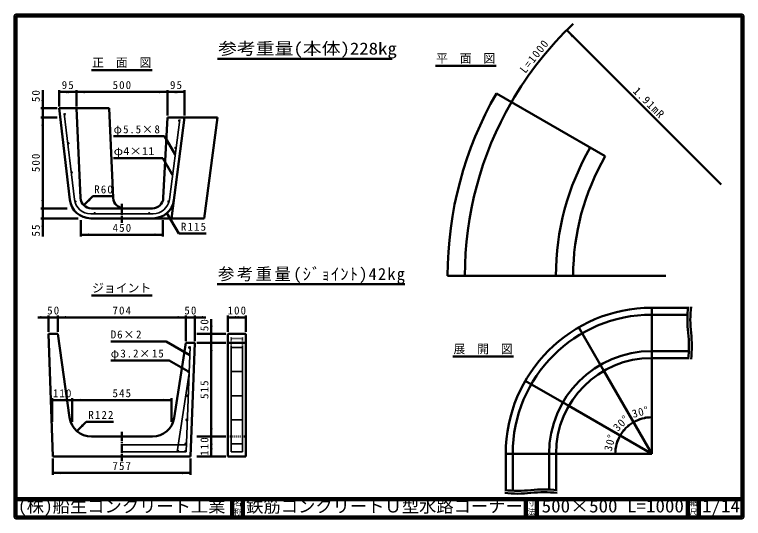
# Model space of a CAD drawing. Units: millimetres, scale not verified. Extents: x 100 to 4105, y 100 to 2870.
import ezdxf
from ezdxf.enums import TextEntityAlignment as Align

# ---------------------------------------------------------------- set-up
doc = ezdxf.new("R2010")
doc.units = ezdxf.units.MM
doc.header["$LTSCALE"] = 5
doc.linetypes.add('USER1', pattern=[13.4, 10, -1.2, 1, -1.2])
doc.linetypes.add('USER2', pattern=[2.2, 1, -1.2])
doc.layers.add('V-nasSTD', color=7, linetype='Continuous', lineweight=50)
doc.styles.add('ＭＳ ゴシック', font='')
doc.styles.get('ＭＳ ゴシック').set_extended_font_data('MS Gothic')

msp = doc.modelspace()

# ---------------------------------------------------------------- hatches: boundary and pattern name
at = {"layer": 'V-nasSTD'}
for points in [[(3133.751, 2784.069), (3173.351, 2755.787), (3162.038, 2744.473)], [(389.546, 2452.191), (344.546, 2444.691), (389.546, 2437.191)], [(394.546, 2437.191), (439.546, 2444.691), (394.546, 2452.191)], [(484.546, 2452.191), (439.546, 2444.691), (484.546, 2437.191)], [(894.546, 2437.191), (939.546, 2444.691), (894.546, 2452.191)], [(984.546, 2452.191), (939.546, 2444.691), (984.546, 2437.191)], [(989.546, 2437.191), (1034.546, 2444.691), (989.546, 2452.191)], [(2848.022, 2433.814), (2830.258, 2388.51), (2861.755, 2425.604)], [(262.046, 2399.691), (254.546, 2354.691), (247.046, 2399.691)], [(373.602, 2321.837, 1), (379.561, 2322.542, 1)], [(262.046, 2259.691), (254.546, 2304.691), (247.046, 2259.691)], [(1007.01, 2286.804, 1), (1001.06, 2287.577, 1)], [(392.511, 2161.837, 1), (398.47, 2162.542, 1)], [(953.733, 2135.245), (982.729, 2100.024), (966.724, 2142.745)], [(987.51, 2136.803, 0.41421), (984.922, 2140.164, 0.41421), (981.56, 2137.576, 1)], [(411.42, 2001.837, 1), (417.379, 2002.542, 1)], [(935.19, 2030.009), (964.185, 1994.788), (948.18, 2037.509)], [(968.66, 1991.803, 0.66117), (963.901, 1994.602, 0.53764), (964.164, 1989.604, 0.53764)], [(247.046, 1849.691), (254.546, 1804.691), (262.046, 1849.691)], [(431.314, 1841.425, 1), (437.116, 1842.954, 0.41421), (433.451, 1845.09, 0.41421)], [(506.945, 1858.435), (480.428, 1821.312), (517.551, 1847.828)], [(948.315, 1841.411, 1), (942.521, 1842.968, 1)], [(539.816, 1774.691, 1), (539.816, 1780.691, 1)], [(689.816, 1774.691, 1), (689.816, 1780.691, 1)], [(839.816, 1774.691, 1), (839.816, 1780.691, 1)], [(966.268, 1743.069), (937.273, 1778.291), (953.278, 1735.569)], [(262.046, 1704.691), (254.546, 1749.691), (247.046, 1704.691)], [(509.546, 1667.191), (464.546, 1659.691), (509.546, 1652.191)], [(869.546, 1652.191), (914.546, 1659.691), (869.546, 1667.191)], [(242.105, 1197.88), (287.105, 1205.38), (242.105, 1212.88)], [(382.105, 1212.88), (337.105, 1205.38), (382.105, 1197.88)], [(996.105, 1197.88), (1041.105, 1205.38), (996.105, 1212.88)], [(1136.105, 1212.88), (1091.105, 1205.38), (1136.105, 1197.88)], [(1316.105, 1212.88), (1271.105, 1205.38), (1316.105, 1197.88)], [(1326.105, 1197.88), (1371.105, 1205.38), (1326.105, 1212.88)], [(1173.605, 1160.38), (1181.105, 1115.38), (1188.605, 1160.38)], [(1065.097, 1039.25, 0.41421), (1061.229, 1043.378, 0.41421), (1057.102, 1039.51, 1)], [(1188.605, 1020.38), (1181.105, 1065.38), (1173.605, 1020.38)], [(1020.818, 1014.469), (1063.539, 998.464), (1028.318, 1027.459)], [(1009.897, 924.885), (1052.618, 908.88), (1017.397, 937.875)], [(1060.08, 906.75, 0.71517), (1052.999, 909.428, 0.51425), (1054.668, 903.139, 0.51425)], [(1055.063, 774.25, 1), (1047.068, 774.51, 0.41421), (1050.936, 770.382, 0.41421)], [(351.605, 757.88), (306.605, 750.38), (351.605, 742.88)], [(371.605, 742.88), (416.605, 750.38), (371.605, 757.88)], [(461.605, 757.88), (416.605, 750.38), (461.605, 742.88)], [(916.605, 742.88), (961.605, 750.38), (916.605, 757.88)], [(1050.046, 641.75, 0.41421), (1046.178, 645.878, 0.41421), (1042.051, 642.01, 1)], [(3532.606, 652.022), (3501.14, 629.101), (3538.34, 640.578)], [(3562.566, 661.145), (3601.14, 655.896), (3562.949, 648.35)], [(469.125, 617.422), (442.609, 580.299), (479.732, 606.815)], [(3465.23, 614.067), (3501.14, 629.101), (3472.047, 603.233)], [(1173.605, 595.38), (1181.105, 550.38), (1188.605, 595.38)], [(3443.104, 591.748), (3427.935, 555.896), (3453.912, 584.89)], [(1188.605, 505.38), (1181.105, 550.38), (1173.605, 505.38)], [(3403.964, 525.221), (3427.935, 555.896), (3415.208, 519.105)], [(1041.032, 505.38, 0.40474), (1045.03, 509.25, 0.67406), (1038.249, 512.254, 0.67406)], [(1173.605, 485.38), (1181.105, 440.38), (1188.605, 485.38)], [(3396.745, 494.576), (3401.14, 455.896), (3409.528, 493.911)], [(689.105, 465.38, 0.41421), (693.105, 469.38, 0.41421), (689.105, 473.38)], [(994.075, 469.995, 0.46019), (998.028, 465.38, 0.64062), (1001.066, 471.982, 0.64062)], [(1039.517, 465.38, 0.40317), (1043.514, 469.229, 0.67504), (1036.743, 472.261, 0.67504)], [(355.44, 357.88), (310.44, 350.38), (355.44, 342.88)], [(1022.44, 342.88), (1067.44, 350.38), (1022.44, 357.88)]]:
    msp.add_hatch(color=256, dxfattribs=at).paths.add_polyline_path(points)

# ---------------------------------------------------------------- linework, layer by layer
at = {"layer": 'V-nasSTD', "lineweight": 100}
for p, q in [((105, 2865), (105, 105)), ((4100, 2865), (105, 2865)), ((4100, 105), (4100, 2865)), ((105, 205), (4100, 205)), ((1295, 205), (1295, 105)), ((1355, 205), (1355, 105)), ((2910, 205), (2910, 105)), ((2970, 205), (2970, 105)), ((3800, 205), (3800, 105)), ((3800, 205), (3800, 105)), ((3860, 205), (3860, 105)), ((105, 105), (4100, 105))]:
    msp.add_line(p, q, dxfattribs=at)
at = {"layer": 'V-nasSTD'}
for p, q in [((3133.751, 2784.069), (3982.329, 1935.59)), ((1214.253, 2626.291), (2175.253, 2626.291)), ((522.418, 2564.691), (856.674, 2564.691)), ((2412.387, 2587.609), (2746.643, 2587.609)), ((254.546, 2354.691), (254.546, 2454.691)), ((344.546, 2454.691), (344.546, 2364.691)), ((344.546, 2444.691), (439.546, 2444.691)), ((439.546, 2454.691), (439.546, 2364.691)), ((439.546, 2444.691), (939.546, 2444.691)), ((939.546, 2454.691), (939.546, 2314.691)), ((939.546, 2444.691), (1034.546, 2444.691)), ((1034.546, 2454.691), (1034.546, 2314.691)), ((2747.984, 2436.007), (3345.555, 2091.03)), ((244.546, 2354.691), (334.546, 2354.691)), ((254.546, 2354.691), (254.546, 2304.691)), ((344.546, 2354.691), (404.05, 1851.194)), ((619.546, 2354.691), (344.546, 2354.691)), ((439.546, 2354.691), (461.942, 1861.966)), ((619.546, 2354.691), (641.942, 1861.966)), ((244.546, 2304.691), (334.546, 2304.691)), ((254.546, 2304.691), (254.546, 1804.691)), ((917.396, 1861.694), (939.546, 2304.691)), ((1214.546, 2304.691), (939.546, 2304.691)), ((962.396, 1749.691), (1034.546, 2304.691)), ((1142.396, 1749.691), (1214.546, 2304.691)), ((644.205, 2201.39), (924.205, 2201.39)), ((924.205, 2201.39), (982.729, 2100.024)), ((644.205, 2081.39), (914.185, 2081.39)), ((914.185, 2081.39), (964.185, 1994.788)), ((480.428, 1821.312), (529.926, 1870.809)), ((529.926, 1870.809), (639.926, 1870.809)), ((244.546, 1804.691), (389.546, 1804.691)), ((254.546, 1804.691), (254.546, 1749.691)), ((521.88, 1804.691), (857.471, 1804.691)), ((937.273, 1778.291), (1002.273, 1665.707)), ((244.546, 1749.691), (449.546, 1749.691)), ((254.546, 1749.691), (254.546, 1649.691)), ((464.546, 1739.691), (464.546, 1649.691)), ((518.255, 1749.691), (1142.396, 1749.691)), ((914.546, 1739.691), (914.546, 1649.691)), ((464.546, 1659.691), (914.546, 1659.691)), ((1152.273, 1665.707), (1002.273, 1665.707)), ((2479.404, 1433.574), (3169.404, 1433.574)), ((3169.404, 1433.574), (3679.404, 1433.574)), ((1213.541, 1386.98), (2245.041, 1386.98)), ((521.977, 1325.38), (856.233, 1325.38)), ((3601.14, 1257.896), (3800.5, 1257.896)), ((3601.14, 981.896), (3601.14, 1257.896)), ((227.105, 1205.38), (287.105, 1205.38)), ((287.105, 1215.38), (287.105, 1125.38)), ((287.105, 1205.38), (337.105, 1205.38)), ((337.105, 1215.38), (337.105, 1125.38)), ((337.105, 1205.38), (1041.105, 1205.38)), ((1041.105, 1215.38), (1041.105, 1075.38)), ((1041.105, 1205.38), (1091.105, 1205.38)), ((1091.105, 1215.38), (1091.105, 1075.38)), ((1091.105, 1205.38), (1151.105, 1205.38)), ((1271.105, 1215.38), (1271.105, 1125.38)), ((1371.105, 1205.38), (1271.105, 1205.38)), ((1371.105, 1215.38), (1371.105, 1125.38)), ((3601.14, 1219.896), (3797.744, 1219.896)), ((1181.105, 1115.38), (1181.105, 1195.38)), ((3200.14, 1150.448), (3338.14, 911.425)), ((287.105, 1115.38), (310.44, 440.38)), ((337.105, 1115.38), (287.105, 1115.38)), ((337.105, 1115.38), (401.83, 655.381)), ((1261.105, 1115.38), (1101.105, 1115.38)), ((1181.105, 1065.38), (1181.105, 1115.38)), ((1271.105, 1115.38), (1271.105, 440.38)), ((1371.105, 1115.38), (1271.105, 1115.38)), ((1371.105, 440.38), (1371.105, 1115.38)), ((628.695, 1073.464), (933.635, 1073.464)), ((933.635, 1073.464), (1063.539, 998.464)), ((977.565, 653.767), (1041.105, 1065.38)), ((1091.105, 1065.38), (1041.105, 1065.38)), ((1067.44, 440.38), (1091.105, 1065.38)), ((1261.105, 1065.38), (1101.105, 1065.38)), ((1181.105, 1065.38), (1181.105, 550.38)), ((1371.105, 1065.38), (1271.105, 1065.38)), ((3601.14, 1019.896), (3804.537, 1019.896)), ((628.695, 968.88), (948.695, 968.88)), ((948.695, 968.88), (1052.618, 908.88)), ((2508.133, 990.097), (2842.389, 990.097)), ((3601.14, 981.896), (3601.14, 455.896)), ((3601.14, 981.896), (3801.781, 981.896)), ((3338.14, 911.425), (3601.14, 455.896)), ((2906.588, 856.896), (3145.611, 718.896)), ((306.605, 760.38), (306.605, 630.38)), ((416.605, 750.38), (306.605, 750.38)), ((416.605, 760.38), (416.605, 630.38)), ((416.605, 750.38), (961.605, 750.38)), ((961.605, 760.38), (961.605, 630.38)), ((3145.611, 718.896), (3601.14, 455.896)), ((442.609, 580.299), (493.52, 631.211)), ((493.52, 631.211), (643.52, 631.211)), ((522.64, 550.38), (856.993, 550.38)), ((1261.105, 550.38), (1101.105, 550.38)), ((1181.105, 550.38), (1181.105, 440.38)), ((2799.14, 255.255), (2799.14, 455.896)), ((2799.14, 455.896), (3075.14, 455.896)), ((2837.14, 252.499), (2837.14, 455.896)), ((3037.14, 255.896), (3037.14, 455.896)), ((3075.14, 455.896), (3601.14, 455.896)), ((3075.14, 255.896), (3075.14, 455.896)), ((310.44, 440.38), (1067.44, 440.38)), ((310.44, 430.38), (310.44, 340.38)), ((1067.44, 430.38), (1067.44, 340.38)), ((1261.105, 440.38), (1101.105, 440.38)), ((1271.105, 440.38), (1371.105, 440.38)), ((310.44, 350.38), (1067.44, 350.38))]:
    msp.add_line(p, q, dxfattribs=at)
at = {"layer": 'V-nasSTD', "lineweight": 35}
for p, q in [((373.011, 2326.838), (428.877, 1854.128)), ((950.627, 1853.088), (1007.865, 2293.383)), ((518.255, 1774.691), (861.378, 1774.691)), ((1043.368, 465.38), (1065.314, 1045.38)), ((1289.855, 1045.38), (1289.855, 465.38)), ((1352.355, 465.38), (1352.355, 1045.38)), ((1352.355, 1039.38), (1289.855, 1039.38)), ((993.368, 465.38), (1059.792, 899.131)), ((1352.355, 906.88), (1289.855, 906.88)), ((1352.355, 774.38), (1289.855, 774.38)), ((1352.355, 641.88), (1289.855, 641.88)), ((689.105, 505.38), (1044.883, 505.38)), ((1352.355, 509.38), (1289.855, 509.38)), ((689.105, 465.38), (1043.368, 465.38)), ((1289.855, 465.38), (1352.355, 465.38))]:
    msp.add_line(p, q, dxfattribs=at)
at = {"layer": 'V-nasSTD', "linetype": 'USER1'}
for p, q in [((689.816, 1829.691), (689.816, 1724.691)), ((689.105, 575.38), (689.105, 415.38))]:
    msp.add_line(p, q, dxfattribs=at)
at = {"layer": 'V-nasSTD', "linetype": 'USER2', "lineweight": 35}
for p, q in [((1289.855, 1045.38), (1289.855, 1095.38)), ((1352.355, 1089.38), (1289.855, 1089.38)), ((1352.355, 1045.38), (1352.355, 1095.38))]:
    msp.add_line(p, q, dxfattribs=at)
at = {"layer": 'V-nasSTD', "linetype": 'USER2'}
msp.add_line((1271.105, 550.38), (1371.105, 550.38), dxfattribs=at)
at = {"layer": 'V-nasSTD', "lineweight": 13}
msp.add_lwpolyline([(100, 100), (100, 2870), (4105, 2870), (4105, 100)], close=True, dxfattribs=at)
at = {"layer": 'V-nasSTD', "lineweight": 35}
for centre, radius in [((376.581, 2322.189), 3), ((1004.035, 2287.191), 3), ((395.491, 2162.189), 3), ((984.535, 2137.189), 3), ((414.4, 2002.189), 3), ((965.685, 1992.189), 3), ((434.215, 1842.189), 3), ((945.418, 1842.189), 3), ((539.816, 1777.691), 3), ((689.816, 1777.691), 3), ((839.816, 1777.691), 3), ((1061.1, 1039.38), 4), ((1056.083, 906.88), 4), ((1051.066, 774.38), 4), ((1046.049, 641.88), 4), ((1041.032, 509.38), 4), ((998.028, 469.38), 4), ((1039.517, 469.38), 4)]:
    msp.add_circle(centre, radius, dxfattribs=at)
at = {"layer": 'V-nasSTD'}
for centre, radius, start, end in [((4484.404, 1433.574), 1910, 133.50343, 150.00221), ((4484.404, 1433.574), 2005, 150.00221, 180), ((4484.404, 1433.574), 1910, 150.00221, 180), ((4484.404, 1433.574), 1410, 150.00221, 180), ((4484.404, 1433.574), 1315, 150.00221, 180), ((518.255, 1864.691), 115, 186.74006, 270), ((521.88, 1864.691), 60, 182.60256, 270), ((701.88, 1864.691), 60, 182.60256, 270), ((857.471, 1864.691), 60, 270, 357.13759), ((861.378, 1864.691), 115, 270, 352.59309), ((3601.14, 455.896), 802, 90, 180), ((4447.14, 1191.896), 650, 173.64034, 186.35966), ((4463.14, 1191.896), 650, 173.64034, 186.35966), ((3601.14, 455.896), 764, 90, 180), ((3155.14, 1047.896), 650, 353.64034, 6.35966), ((3171.14, 1047.896), 650, 353.64034, 6.35966), ((3601.14, 455.896), 564, 90, 180), ((3601.14, 455.896), 526, 90, 180), ((522.64, 672.38), 122, 188.00939, 270), ((856.993, 672.38), 122, 270, 351.22458), ((3601.14, 455.896), 200, 90, 120), ((3601.14, 455.896), 200, 120, 150.00221), ((3601.14, 455.896), 200, 150.00221, 180), ((2865.14, 901.896), 650, 263.64034, 276.35966), ((3009.14, -390.104), 650, 83.64034, 96.35966), ((3009.14, -406.104), 650, 83.64034, 96.35966), ((2865.14, 885.896), 650, 263.64034, 276.35966)]:
    msp.add_arc(centre, radius, start, end, dxfattribs=at)
at = {"layer": 'V-nasSTD', "lineweight": 35}
for centre, radius, start, end in [((518.255, 1864.691), 90, 186.74006, 270), ((861.378, 1864.691), 90, 270, 352.59309), ((689.105, 469.38), 4, 270, 90)]:
    msp.add_arc(centre, radius, start, end, dxfattribs=at)

# ---------------------------------------------------------------- texts
at = {"layer": 'V-nasSTD', "style": 'ＭＳ ゴシック'}
for s, height, width, p in [('参考重量(本体)228kg', 65.98, 1.15, (1218.253, 2716.291)), ('φ4×11', 43.99, 1.15, (644.205, 2141.39)), ('500×500 L=1000', 69.65, 1.1, (2996.25, 202.47)), ('1/14', 69.65, 1.1, (3877.5, 202.582))]:
    msp.add_text(s, height=height, dxfattribs=dict(at, width=width)).set_placement(p, align=Align.TOP_LEFT)
for s, height, p in [('平\u3000面\u3000図', 47.65, (2416.383, 2652.609)), ('正\u3000面\u3000図', 47.65, (526.414, 2629.691)), ('ジョイント', 47.65, (525.973, 1390.38)), ('展\u3000開\u3000図', 47.65, (2512.129, 1055.097)), ('(株)船生コンクリート工業', 69.65, (119.206, 202.55)), ('名', 30.79, (1303.982, 200.999)), ('鉄筋コンクリートＵ型水路コーナー', 69.65, (1372.5, 202.47)), ('寸', 30.79, (2918.982, 200.999)), ('縮', 30.79, (3808.982, 200.999)), ('称', 30.79, (1303.976, 151.01)), ('法', 30.79, (2918.976, 151.01)), ('尺', 30.79, (3808.976, 151.01))]:
    msp.add_text(s, height=height, dxfattribs=at).set_placement(p, align=Align.TOP_LEFT)
at = {"layer": 'V-nasSTD', "char_height": 43.99, "attachment_point": 1, "style": 'ＭＳ ゴシック'}
for s, insert, rotation in [('\\T1.2;L=1000', (2872.268, 2570.651), 51.753), ('\\T1.2;50', (194.546, 2388.691), 90), ('\\T1.2;1.91mR', (3526.214, 2476.501), 315.003), ('\\T1.2;500', (194.546, 2003.703), 90), ('\\T1.2;55', (194.546, 1649.691), 90), ('\\T1.2;50', (1121.105, 1129.38), 90), ('\\T1.2;515', (1121.105, 756.893), 90), ('\\T1.15;30°', (3487.966, 694.742), 15), ('\\T1.15;30°', (3383.705, 606.156), 45), ('\\T1.15;30°', (3337.706, 477.307), 75), ('\\T1.2;110', (1121.105, 444.393), 90)]:
    msp.add_mtext(s, dxfattribs=dict(at, insert=insert, rotation=rotation))
at = {"layer": 'V-nasSTD', "attachment_point": 1, "style": 'ＭＳ ゴシック'}
for s, insert, char_height in [('\\T1.2;95', (359.055, 2504.691), 43.99), ('\\T1.2;500', (638.558, 2504.691), 43.99), ('\\T1.2;95', (954.055, 2504.691), 43.99), ('\\T1.15;φ5.5×8', (644.205, 2261.39), 43.99), ('\\T1.2;R60', (537.926, 1930.809), 43.99), ('\\T1.2;R115', (1014.273, 1725.707), 43.99), ('\\T1.2;450', (638.829, 1719.691), 43.99), ('\\T1.15;参考重量(ｼﾞｮｲﾝﾄ)42kg', (1217.541, 1476.98), 65.98), ('\\T1.2;50', (279.114, 1265.38), 43.99), ('\\T1.2;704', (638.118, 1265.38), 43.99), ('\\T1.2;50', (1033.114, 1265.38), 43.99), ('\\T1.2;100', (1270.118, 1265.38), 43.99), ('\\T1.16;D6×2', (628.695, 1133.464), 43.99), ('\\T1.16;φ3.2×15', (628.695, 1028.88), 43.99), ('\\T1.2;110', (310.618, 810.38), 43.99), ('\\T1.2;545', (638.118, 810.38), 43.99), ('\\T1.2;R122', (505.52, 691.211), 43.99), ('\\T1.2;757', (637.953, 410.38), 43.99)]:
    msp.add_mtext(s, dxfattribs=dict(at, insert=insert, char_height=char_height))

doc.saveas('drawing.dxf')
